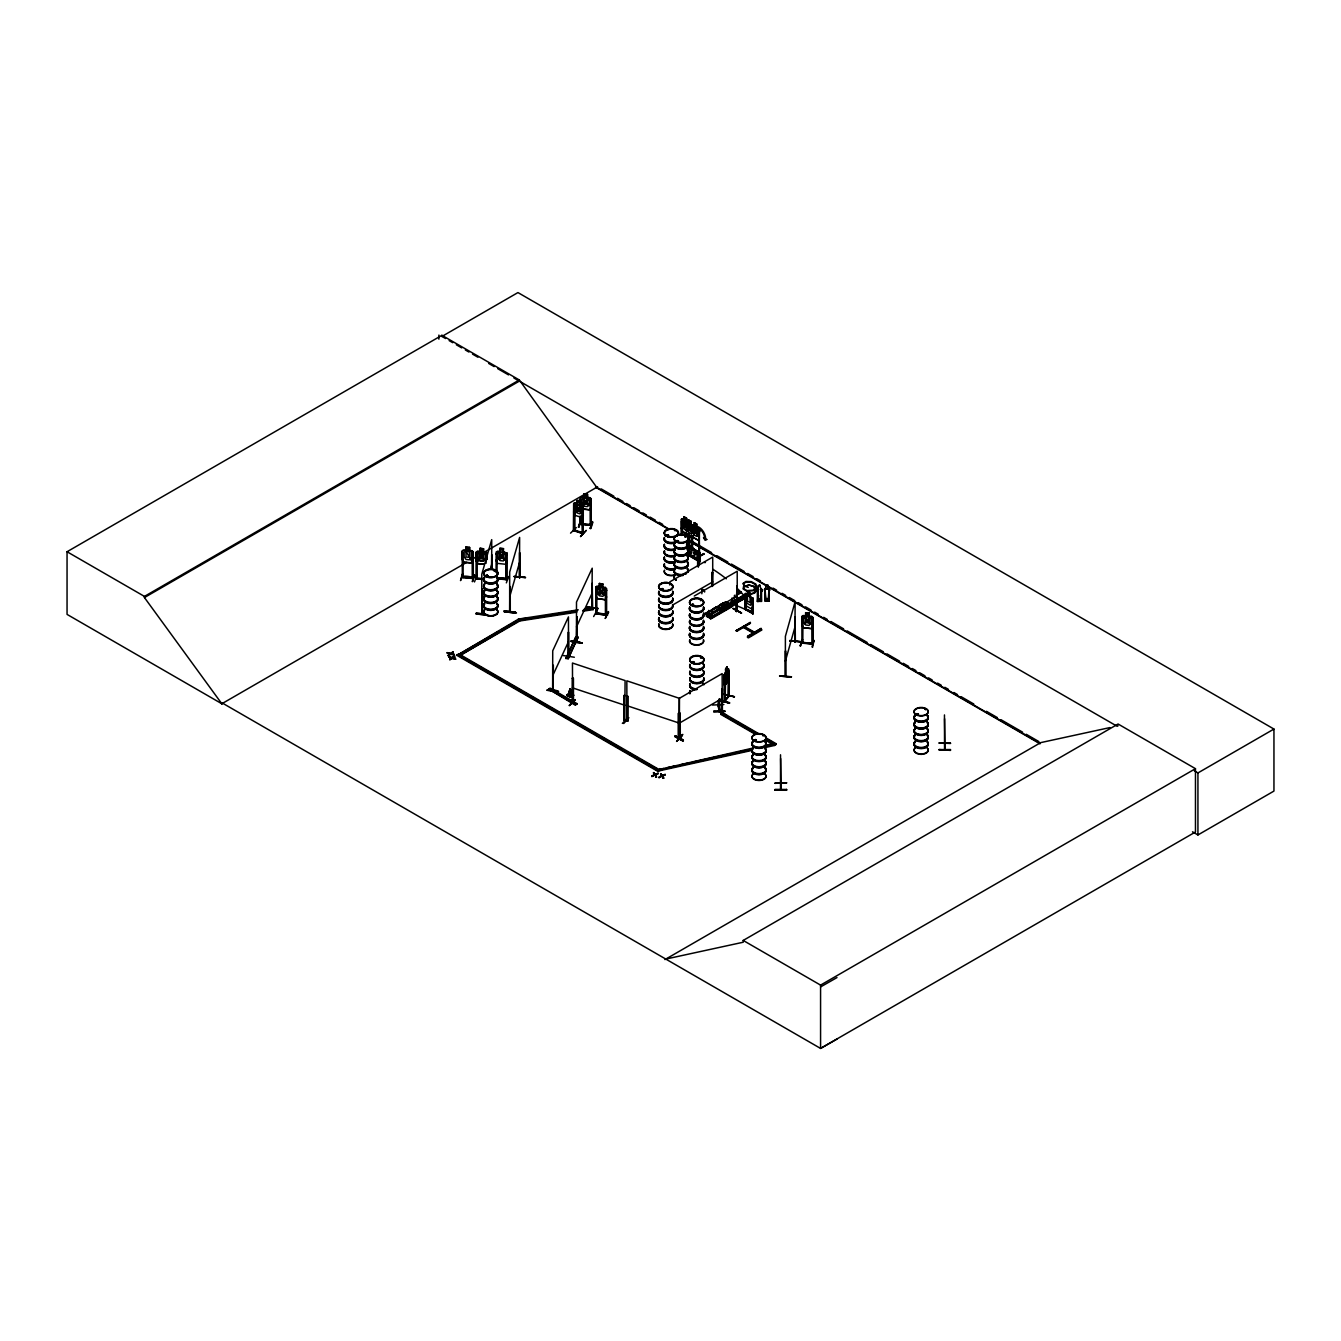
<?xml version="1.0" encoding="UTF-8"?>
<svg xmlns="http://www.w3.org/2000/svg" width="1341" height="1341" viewBox="0 0 1341 1341"><rect width="100%" height="100%" fill="white"/><g stroke="black" fill="none" stroke-linecap="round" stroke-linejoin="round"><path stroke-width="1.5" d="M570.076 692.291C569.12 682.334 575.675 700.103 568.55 695.761L570.176 689.023M572.154 703.07L573.261 703.422L573.345 678.378L572.456 678.093L572.305 703.187L573.462 703.187L573.345 678.378M625.191 719.581L623.883 720.352L624.185 695.342L625.09 695.627L624.001 695.543L624.001 720.352L624.889 720.637L624.185 719.195M626.716 720.972L626.834 695.895L627.722 696.197L627.823 721.039C624.269 720.888 629.331 719.765 626.733 719.765M678.261 737.215L679.652 737.567M679.569 738.288L678.261 738.12L679.418 738.153L678.412 738.237L678.563 713.144L679.468 713.446L678.378 713.345L678.563 737.902M678.73 737.03L679.569 737.332L678.445 737.315M785.776 676.233L785.541 650.804L785.407 675.68M795.531 641.635L795.129 640.596M482.374 612.753L482.425 613.658M519.537 577.368L519.621 537.423L509.681 572.037L509.664 611.982L510.318 610.423M519.973 576.965L520.006 577.351M583.017 533.752L573.378 530.55L573.646 503.562L574.786 502.875C579.077 506.16 574.635 496.656 580.05 501.668M573.579 529.41L574.635 530.583M583.452 533.601L573.579 530.315M711.384 616.122L711.669 610.306M711.551 616.022L711.836 610.205M733.98 603.081L734.466 595.253M718.608 705.5L718.005 700.807M719.497 709.775L718.944 710.831L718.977 709.808M719.664 711.25L719.547 698.929M779.842 676.132C815.01 678.429 756.14 673.92 791.106 677.138M487.487 615.083L476.239 614.044L476.323 613.189M515.48 612.099C480.983 608.529 538.898 614.664 504.132 611.848C524.851 612.451 515.631 614.815 504.233 610.976M759.811 585.129L760.749 588.464A2.531 2.062 0 0 1 761.269 591.616L760.749 599.695L758.218 599.595L757.682 591.616A2.531 2.062 0 0 1 758.218 588.364L758.386 585.615L760.112 585.33M768.326 599.343L768.846 591.28A2.531 2.062 0 0 0 768.326 588.029M553.146 689.911L553.364 665.371M568.4 656.822L568.869 655.9L568.316 656.855M576.881 617.212L576.412 641.886M576.697 640.495L576.647 641.367L576.781 640.411M547.212 690.297C568.718 694.94 554.168 687.749 547.212 690.313M582.011 643.244C572.758 638.819 562.516 641.87 582.028 643.144M569.355 696.147L569.891 689.224L568.198 695.191M708.299 614.698L709.205 614.379M686.525 545.15L700.103 552.66L686.81 544.999M744.289 586.218L742.964 583.469L745.914 581.458L751.262 581.608L755.888 584.089L757.045 587.66L753.96 590.66L746.82 591.096L743.199 589.017L743.752 586.268L743.551 588.917M698.359 557.605L699.264 558.644L698.527 557.638M708.232 614.245L712.859 617.044L712.54 615.251L710.328 616.525L710.328 617.815L706.925 615.854L706.925 614.564L709.138 613.29M709.272 614.094C710.177 610.44 708.97 622.677 708.014 613.776L709.557 614.48M708.752 615.1L709.707 613.558M710.11 614.262L708.199 613.658L708.199 616.374M731.717 603.316L732.504 601.69M732.488 602.092L732.27 601.07L732.672 603.718M743.517 586.553L749.284 584.961L743.719 586.57M759.207 599.595L759.475 598.555L759.693 599.645M759.174 599.544L759.207 598.941M765.828 585.514L765.795 588.112A2.531 2.062 0 0 0 765.258 591.364L765.795 599.343M767.052 599.377L766.784 598.84M766.968 599.377L767.32 598.472M766.734 599.125L766.834 598.606M698.912 552.442L699.231 553.112M698.912 560.722L700.103 560.94L686.491 553.095M686.81 545.837L700.019 553.548L699.264 552.241M700.103 561.577L699.734 560.957M718.927 700.706L729.588 703.07L719.178 699.885M718.541 705.483L718.608 704.528M719.597 710.395C714.669 694.152 722.229 715.725 719.061 709.858M570.026 689.056L568.383 694.588M743.937 627.119L743.937 626.079L743.367 627.353M754.681 632.231L754.53 633.237L743.199 626.7L754.698 632.952L753.86 633.572L754.614 632.181M568.55 695.761L569.942 689.324M487.873 576.027C485.291 577.2 486.766 574.434 486.263 576.144M488.057 575.993L485.928 575.658M494.309 571.232L495.231 570.847M666.511 535.562L668.321 535.21M668.639 535.562L668.539 535.076M660.895 589.202C663.493 587.006 662.488 591.314 661.415 588.699M674.909 530.801L675.613 530.634M663.074 589.37L662.387 588.515M676.702 541.395L678.462 540.976L676.535 541.278M676.954 541.06L677.909 541.06M670.483 584.441L670.249 584.223M685.67 536.534L685.217 536.836M685.72 536.45L684.933 536.752M692.174 604.389L691.889 605.227M693.18 605.26L693.331 604.322L692.057 604.456M700.354 600.584L700.89 599.779L700.957 600.667M694.051 662.337L693.062 661.549L692.291 662.739M692.409 661.884L693.263 662.622M694.135 662.454L692.895 661.616M700.941 657.191L701.175 658.045M701.309 657.308L700.857 657.861M720.352 609.803L720.553 608.663L722.078 608.797M720.553 609.686L722.715 609.183M739.947 598.203L740.266 599.041M741.489 598.74L740.081 598.27M755.536 739.562L754.463 740.634L756.24 740.232M756.274 740.081L756.022 739.729M763.683 735.337L762.576 735.589L763.733 735.773M916.272 714.049L918.484 714.049M916.724 713.63L918.099 714.367L916.858 714.451M916.825 713.63L918.049 713.965L916.423 713.73M918.166 714.502L918.334 713.73M925.324 709.02L925.491 709.808M781.099 789.799L780.646 758.57M944.584 742.629L944.584 744.188M795.381 642.255L795.112 616.759L794.928 642.222L795.531 640.73M785.357 676.182L785.39 636.321L795.112 601.69L794.945 642.155M800.979 641.87L789.698 640.495M789.698 641.015L801.046 641.668L789.698 640.847M749.116 585.179L754.061 586.335L755.989 588.448L756.24 590.861L754.765 592.957L750.29 594.516L746.283 593.828L750.29 594.029L754.312 592.621L755.603 590.711L753.608 586.553L749.25 585.045M463.215 552.593L462.142 552.727L463.215 552.593L463.014 577.686L463.265 576.731M462.863 574.015L460.533 580.603L462.327 574.099M462.142 577.535L473.272 578.558L473.272 551.889L471.965 550.698L463.383 549.877L462.192 550.95L462.343 577.25M463.148 576.714C487.621 580.737 461.723 573.512 462.327 577.284L473.339 578.323M472.2 553.414L473.222 553.515L472.2 553.414L472.25 578.491M487.202 553.364L485.928 552.073L477.312 551.319L476.156 552.291L479.86 551.486L479.843 548.419L483.548 548.771L479.827 548.503L483.548 548.787L483.531 551.905L487.236 553.23L487.202 559.515L487.118 553.263M477.178 553.95L476.089 554.068L477.178 553.95L477.228 578.994L477.078 577.77L476.29 578.608M476.139 560.488L476.29 552.274L479.977 551.604L479.977 548.536L483.397 548.955M474.228 574.669L472.418 581.692L474.278 574.719M477.312 563.555L484.235 564.192L477.279 563.639L476.172 560.404L477.362 563.538M474.479 581.96L476.91 575.507M476.206 578.021L477.178 577.854M482.542 578.608L477.228 578.34L482.475 578.826M485.928 552.073L483.43 551.939L483.414 548.855M486.163 554.772L487.169 554.856L486.163 554.772L486.096 563.27M481.939 588.733L481.754 614.212L481.788 574.25L491.711 539.635L491.711 568.651M491.544 569.238L491.711 554.705L491.929 569.271M482.374 613.608L482.341 588.783M487.588 614.731L476.239 614.061L485.777 614.58M509.848 586.52L509.681 611.915M519.42 577.87L519.621 552.492L519.822 578.005M510.284 611.446L510.234 586.553M514.206 576.747L525.538 577.384L514.206 576.563M732.102 602.243L732.404 601.656M785.39 661.13L795.112 626.498M473.272 560.102L471.982 563.103L463.315 562.265L462.192 559.113L462.327 550.9M465.88 547.128L465.998 550.296L464.154 551.134L464.154 556.833L465.998 559.448L469.451 559.784L471.294 557.521L471.294 551.822L469.451 550.631L469.585 547.413L465.88 547.128L465.897 550.112M469.568 550.531L469.585 547.413M471.965 550.698L473.138 552.006L473.122 578.558M476.156 552.291L476.005 578.91L482.475 579.48M481.788 599.058L484.537 589.453M490.605 568.299L491.711 564.444M509.681 596.846L519.621 562.231M674.758 736.377C682.318 737.03 689.626 745.965 674.758 736.393L682.871 740.953M683.24 740.718L675.16 735.656L683.256 740.282M572.054 695.577L570.528 689.19L572.221 694.973M724.241 701.544L724.106 674.959L725.766 672.009L725.615 668.891L725.598 684.195M497.176 553.699L496.086 553.816L497.176 553.699L496.975 578.776L507.183 579.798L507.183 553.129L497.36 551.185M496.136 560.22L497.276 563.371L505.909 564.293L507.166 561.393M503.495 548.67L499.841 548.218L499.942 551.453L498.098 552.274L498.098 557.973L499.942 560.605L503.361 560.974L505.205 558.728L505.205 553.028L503.361 551.822L503.512 548.603M484.52 577.485A7.208 4.157 0 0 0 490.756 583.721A7.208 4.157 0 0 0 496.991 577.485L497.109 577.82A7.107 4.107 0 0 1 490.756 584.056A7.107 4.107 0 0 1 484.604 577.904M497.176 578.507L507.25 579.563L506.144 578.859M497.075 577.552L506.261 578.524M506.06 554.872L507.133 554.755L506.06 554.872L506.144 579.765L506.127 554.638M497.142 577.87L507.149 578.591M506.345 582.866L508.826 576.446M580.016 505.741L576.982 504.736L576.982 510.418L580.016 511.441L580.217 499.221M581.156 499.556L580.15 499.455M580.217 505.875L581.156 506.328L579.094 509.027L581.206 513.368L578.407 509.463C577.2 513.871 573.294 510.938 577.753 508.591L575.675 504.518L578.457 508.122L580.217 505.792L580.217 497.612L581.391 496.639L580.318 497.729M583.888 496.908L582.162 497.913L582.162 503.613L583.989 506.244L587.425 506.613L589.269 504.367L589.269 498.668L587.425 497.461L587.425 494.393L583.989 494.041M580.05 524.281L591.247 525.437L591.247 498.751L587.576 497.293M581.072 520.375L578.96 527.231M580.485 520.777L578.424 527.298L580.469 520.828M580.05 523.376L581.206 523.208M581.357 523.51L591.247 524.532M591.096 498.852L589.956 497.545M591.13 500.612L590.107 500.511L590.224 525.354M591.23 507.032L589.956 509.932L583.05 509.194M589.99 524.649L591.314 524.297L591.163 525.471M590.141 525.337L591.297 524.264M590.241 528.555L592.336 521.565L590.325 528.086M590.861 528.572L592.906 522.102M801.918 618L802.924 618.1L802.806 643.16M805.555 612.686L809.26 613.005L809.243 616.122L810.953 617.43L810.953 623.129L809.109 625.375L805.69 625.007L803.846 622.375L803.846 616.676L805.69 615.854L805.706 612.736L805.555 615.737L801.884 616.441L801.935 643.11L812.814 644.183M801.884 624.621L803.024 627.789L811.674 628.627L812.914 625.794M800.644 645.993L802.169 639.607M802.186 639.556L800.108 646.077L802.689 639.573M801.75 642.138C804.952 642.272 800.577 641.283 802.052 642.741M811.64 616.307L812.914 617.598L809.143 616.156L809.26 613.005L805.69 612.803M812.814 619.374L811.808 619.274L811.908 644.133M812.814 643.278L802.974 642.507L812.931 643.294M812.009 646.865L814.021 640.344L812.562 647.368M732.974 601.874L731.951 601.841L734.952 603.685L734.952 602.612L733.276 603.349L733.695 604.908M698.946 560.504L699.264 561.225M685.15 524.163L687.229 522.537M693.75 535.227L692.844 537.858L686.642 534.271L685.922 522.537L686.793 522.051M582.346 517.71L583.352 515.011L582.346 517.71L574.686 515.229L573.579 511.826M725.716 671.958L725.095 701.259L724.241 700.639M759.207 598.824L759.392 599.712M767.119 598.807L767.136 599.209M501.484 555.157L498.617 552.224L500.914 555.945C496.204 559.147 500.109 561.443 501.702 556.699L504.87 560.002L502.439 556.129L504.769 552.878L501.752 555.258M591.13 506.932L589.872 509.815L582.262 508.658L582.614 533.249M595.806 595.203L596.879 598.472L605.361 599.779L606.635 596.879M812.814 625.694L811.573 628.594L803.125 627.622L802.035 624.554L802.035 616.424L803.125 615.519L811.573 616.474M736.125 630.639L750.357 622.291L750.373 623.314L736.947 631.242L736.058 630.723L750.155 623.045M736.829 630.236L736.947 631.242M749.485 622.794L750.373 623.314M568.165 657.442L568.45 631.997L568.634 657.425M576.462 642.037L576.496 602.075L592.219 568.182L591.934 608.713L592.219 583.268L592.638 608.16M563.304 655.548L574.35 657.241M598.103 608.479L587.073 606.819M553.246 690.699L553.112 665.941M591.968 608.646L592.487 607.758M698.544 566.824L698.376 557.873L697.471 558.392L698.041 557.035L698.929 557.554L698.041 557.035M552.727 675.613L568.45 641.736M576.496 626.884L592.219 592.99M596.829 588.783L595.739 588.85L596.829 588.783L596.846 613.843L595.84 612.803M566.07 657.962L575.892 636.774L578.038 637.109L568.198 659.068L566.07 657.962L568.198 658.297L578.038 637.109M566.07 658.733L575.892 636.774M599.377 586.553L599.41 583.419L599.494 586.671L597.684 587.408L597.684 593.108L599.494 595.823L602.863 596.343L604.674 594.18L604.674 588.481L602.863 587.19L603.014 583.989L599.377 583.503L602.863 584.14M596.879 598.472L605.361 599.779M605.327 587.475L596.946 586.101L595.773 587.073L595.823 613.742L595.924 587.073M605.512 590.375L606.618 590.308L605.512 590.375L605.596 615.268L605.612 590.141M593.644 616.558L597.063 610.222M595.84 613.709C630.656 617.916 574.199 610.004 606.735 614.228M596.846 613.843L596.577 612.954M608.227 611.597L605.361 618.369M605.21 618.419L608.713 612.083M729.521 703.103L719.128 700.404M699.549 556.398L699.298 555.459M699.834 556.247L694.202 553.028M725.095 700.354L724.19 700.622M745.294 601.338L744.925 609.233L746.032 608.496L745.831 609.719L745.294 593.577L745.026 609.35L752.988 613.843L752.904 598.287L752.184 597.868L752.435 613.155M752.184 612.569C758.453 614.111 734.197 603.651 752.385 612.519M570.545 533.148L576.328 527.566M569.355 705.718L574.987 700.002M623.733 723.52L628.895 717.737M736.125 610.524L737.299 610.155L736.477 610.691M736.611 611.513L736.93 586.134L736.41 611.58L736.93 610.054M722.447 713.697L722.162 688.704L721.357 713.982L722.514 713.714L721.709 714.15L722.246 712.557L760.079 734.449M477.044 562.969L484.084 551.972M685.419 525.722C684.363 529.896 681.228 526.56 684.849 524.733L683.189 520.291L685.285 524.113M592.169 607.188L592.169 608.093M576.982 641.132L576.747 616.575M487.94 576.144L486.984 575.071M666.511 535.227L667.03 534.774M666.829 535.176L668.069 535.126M669.645 584.927L670.198 584.408M692.325 662.102L694.018 661.968M755.503 739.511L754.296 740.5M755.905 739.981L754.899 739.863M924.888 709.205L925.759 709.205L924.921 709.121M481.788 555.459L484.805 553.012L482.458 556.314L484.721 560.186L481.721 556.901L478.519 559.566L480.933 556.146L478.62 552.458L481.687 555.358M724.676 676.266L724.626 701.779L724.727 700.119M724.039 683.323L724.006 674.992L728.331 668.656L728.347 696.348L728.817 670.936L729.236 695.929L724.609 701.712M734.315 696.918L724.09 694.018M724.257 701.628L728.867 695.677M727.157 666.913L725.615 668.891L727.157 666.913L727.224 670.165L728.331 668.656M725.917 669.109L726.856 667.919M725.917 670.114L726.856 668.941M727.107 671.154L725.632 673.148M725.665 678.68L727.107 676.853M728.197 680.876L724.542 685.553L728.314 680.893L728.817 677.306M485.241 553.196L483.397 552.006L485.241 553.163L485.241 558.895L483.397 561.141L479.961 560.823L478.117 558.208L478.117 552.509L479.961 551.654L478.117 552.509M485.241 558.895L483.397 561.158L479.961 560.823L478.117 558.208M758.386 585.715L759.475 585.196M569.372 705.332L575.071 699.6L569.439 705.316M573.261 702.516L572.506 701.98M573.261 702.785L572.456 702.852M627.571 720.352L627.487 721.24L627.722 696.197M623.883 719.664L624.99 719.765M623.883 720.318L625.074 720.419M627.99 717.67L622.358 723.386M682.284 735.002C664.784 754.748 694.822 720.737 676.786 741.221M676.652 741.238L682.368 735.471M573.646 503.562L574.836 502.992M574.719 502.942L582.279 505.473L583.285 506.881L583.201 533.819L583.184 506.881M573.68 505.54L574.585 505.825L574.686 530.667M574.585 505.825L574.484 530.868M582.262 505.456L580.05 504.719L581.625 506.278L581.625 511.977L580.016 513.871L576.982 512.865L575.373 509.882L575.373 504.182L576.982 503.713M582.262 508.658L582.363 533.232M574.686 530.03L583.251 532.897M582.162 532.779L582.983 532.88M580.502 536.551L586.252 530.365L580.586 536.501M708.819 615.083L709.087 614.195M725.079 700.471L728.917 695.443M679.2 737.315L680.289 737.097L679.451 737.315M721.357 713.982L722.246 713.462L722.162 673.618L679.2 698.426L679.099 738.472L679.937 736.93M760.347 589.487L761.168 589.504M765.694 601.053L764.856 589.152L769.248 589.135L769.198 601.053L768.946 590.694M765.895 588.9L766.147 589.168M768.711 589.168L769.231 589.152M758.62 601.371L757.313 601.405L761.671 601.371L761.37 589.235L761.168 601.388M761.386 589.034L761.085 601.371L760.347 595.438M764.856 601.036L769.248 601.019M767.907 601.019L768.946 600.785M728.85 696.331L728.817 669.125M486.599 575.909L487.47 575.239M495.382 571.484L494.393 571.216M668.472 535.595L666.594 535.445M676.954 540.507L677.255 541.479M700.471 657.526L701.46 657.442M472.082 577.3L472.166 578.474L472.166 577.569M704.176 562.466L705.416 562.566M688.553 523.174C687.715 515.011 690.246 525.99 686.76 521.934L685.922 522.537M686.525 518.28L686.525 521.331L688.335 522.252L682.15 518.732L681.379 519.42L682.234 518.682L683.96 519.755M580.1 524.029L591.197 525.203M811.758 643.848L811.758 642.942M570.394 696.247L570.512 689.291M744.523 586.185L743.501 583.754L746.199 581.96M595.722 612.519L596.862 612.636M738.271 590.761L741.389 592.554L736.477 595.32M738.338 590.811L740.802 592.219M741.355 592.554L740.483 592.052M703.79 612.753L703.522 614.631L708.601 611.731M706.372 616.273L709.439 614.362M728.197 603.685C720.687 603.634 737.684 610.557 726.202 604.372M728.632 603.919L706.808 616.525M732.27 601.07L730.577 603.132L745.328 594.381L743.853 595.454M733.158 604.607C725.732 602.83 739.88 600.734 744.456 596.192M731.365 605.462L732.504 605.931L710.428 618.587L709.557 618.1L732.454 605.73L728.414 603.098M710.378 618.587L710.646 616.709L712.859 615.435M708.819 613.105L706.606 614.379L706.606 616.005L710.948 618.871L732.773 606.266L731.968 605.83M761.001 628.443L761.872 629.952L748.446 637.88L747.54 637.377L747.54 636.338L761.001 628.443L761.202 629.449L747.691 637.293M761.068 628.56L747.624 636.422M747.54 637.377L761.085 629.247M681.295 519.336L681.345 533.517M682.066 533.936L682.351 521.364M686.626 521.28L686.709 518.179L684.044 516.654L682.72 525.873L684.044 529.075L686.525 530.483M691.587 525.203L694.336 525.773M682.2 530.969C680.172 522.118 681.815 535.512 686.86 533.517M699.566 529.729L698.644 540.44L692.308 536.936L698.644 540.44M699.181 555.777L699.013 530.969L699.734 561.896L686.525 554.269M699.751 531.388L698.745 531.137M698.929 555.073L693.917 552.542M696.13 558.862L703.807 553.984M711.702 586.352L712.423 571.987L711.987 586.52M736.125 611.429L736.93 586.134M689.961 633.572L689.525 633.84A7.208 4.157 0 0 0 696.616 639.154A7.208 4.157 0 0 0 703.572 633.924M733.108 608.68L741.657 613.038L733.544 608.412M679.921 713.077L680.205 738.053M721.642 714.133L722.447 688.855M718.34 711.233L726.889 715.591L718.776 710.965M680.205 713.244L680.306 738.036L679.317 738.505L679.468 698.359L626.834 680.826L626.968 720.704L627.823 720.989L627.001 720.687M721.844 713.161L720.922 714.435L754.933 734.063M222.807 703.304L221.936 703.824L67.05 614.396L67.05 551.738L441.927 335.3L519.319 379.972L596.711 487.319L669.042 529.092M441.927 335.3L441.927 336.457L517.944 292.573L1273.95 729.051L1273.95 791.073L1197.932 834.957L1192.501 831.806M67.05 551.738L144.442 596.41L519.319 379.972M836.985 1039.074L820.575 1048.427L222.707 703.254L221.818 703.757L144.442 597.566L519.319 381.129M221.818 703.757L466.618 562.432M472.032 559.298L477.463 556.163M482.877 553.028L597.583 486.817M456.996 655.414L458.555 653.737L659.822 769.935L658.263 771.611L456.996 655.414L518.179 619.307L519.738 620.212L576.814 611.379M686.76 521.934L693.85 527.097L693.85 535.294M460.365 653.469L498.299 631.561M501.92 629.465L516.369 621.118M578.273 609.837L519.168 618.972L519.738 620.212L460.131 655.414L519.738 620.984L576.814 612.167M691.202 521.448L688.469 519.973L691.202 521.448L691.118 524.549L692.442 526.326L692.442 532.025L691.118 533.701L688.654 532.276L687.33 529.075L687.33 523.376L688.654 523.124M691.118 524.549L692.911 525.488M693.75 527.147L692.794 525.605M686.508 544.06L691.889 546.96M694.437 549.475L686.491 543.943M686.508 553.012L694.437 556.465L694.353 549.508L691.788 547.111M695.845 557.638C695.409 561.326 695.459 554.738 698.376 559.163L699.264 558.644M697.605 560.337L697.84 558.778L695.627 557.755M698.711 557.672L698.711 558.711L697.471 558.392M699.181 560.639L699.466 529.729L696.717 527.231L696.901 524.08L694.152 522.621L692.911 531.774L694.236 534.975L696.717 536.4L698.058 534.707L698.058 529.008L696.717 527.231M700.052 560.789L686.525 553.431M669.746 581.893L712.708 557.085L712.708 586.101M673.316 604.623L712.708 581.893M701.846 593.778L702.014 590.342M694.252 596.041L737.215 571.232L737.215 611.211M704.712 591.884L704.545 591.984A1.894 1.09 60 0 0 703.187 589.654A1.894 1.09 60 0 0 701.846 590.426M548.553 689.006L550.112 688.101L576.965 703.606L575.406 705.282L548.553 689.006L575.406 704.511L576.965 703.606M548.553 689.777L550.112 688.872L576.965 704.377M736.997 591.498L738.472 590.426M737.215 593.879L740.685 592.018M737.232 594.247L741.171 591.984M736.108 595.102L741.171 592.186M713.362 608.663L716.748 606.702M720 604.741L723.453 602.83M711.954 609.786L717.217 606.618M720.251 604.858L723.922 602.729M703.204 615.67L737.215 596.041M570.076 693.012C558.879 697.672 581.508 697.454 570.344 693.012M708.685 610.39L708.333 614.815L709.875 614.329M718.323 608.915C730.225 614.279 712.507 609.501 720.536 607.641L724.559 610.289L720.536 607.641M722.514 606.501C734.399 611.865 716.681 607.087 724.727 605.227L728.75 607.875L724.727 605.227M711.317 613.29L728.414 603.416L732.437 605.746M732.471 601.187L730.795 601.925M711.669 613.306L728.414 603.584M711.853 613.625L727.057 604.925M738.606 598.27C745.797 601.489 735.471 598.79 740.081 597.415L742.763 599.176L740.081 597.415M741.389 596.661C748.58 599.88 738.271 597.181 742.864 595.806L745.562 597.348L732.974 604.372M730.929 603.349L745.546 594.968M729.521 604.405L707.411 616.676M730.778 602.997L745.713 595.086M573.78 695.241L570.344 697.152M734.952 602.612L733.276 603.349M731.666 605.277L709.54 618.067L730.04 606.45M732.739 604.372L745.697 596.913M710.076 618.385L732.437 605.411M733.326 604.724L744.825 598.153M745.009 598.371L733.477 604.657M752.184 597.868L753.189 598.136L752.888 613.86M746.032 608.596L744.925 608.328M679.2 723.235L722.162 698.426M720.922 714.435L722.481 713.529L727.861 716.63M456.996 654.626L658.263 770.84L659.822 769.935M764.437 746.903L776.204 743.769L774.629 745.445L764.437 747.691M664.935 959.586L1040.7 742.629L1109.929 727.576M665.807 959.066L743.199 942.237L743.199 940.443L1118.076 724.006L1195.468 768.678L1195.468 831.99L820.575 1048.427L820.575 985.115L1195.468 768.678M1118.076 725.799L1117.204 726.319L513.921 378.011M1194.345 770.857L1197.932 772.936L1273.95 729.051M820.575 986.926L836.985 977.572M447.173 652.564C454.834 655.866 441.608 651.525 450.526 653.268L453.057 651.843L451.263 653.972L453.258 652.363M451.263 653.469L454.079 654.995L450.76 654.307L448.196 655.749L450.76 653.788L454.079 654.475M447.173 653.084L450.526 653.788L453.057 652.363M448.766 656.738C456.443 660.04 443.217 655.699 452.135 657.425L454.666 656L452.856 658.146L454.85 657.04M449.805 659.923C456.728 655.514 445.648 662.186 451.632 657.76M448.196 655.749L450.04 653.587M447.995 655.229L450.04 654.106M449.604 659.403L451.632 658.28M658.045 773.824L655.196 774.293L658.045 773.321L655.464 775.199L656.487 777.193L654.81 774.981L651.91 776.473L654.81 774.981M665.186 774.93L662.337 775.383L665.186 774.428L662.605 776.305L663.644 778.3L661.951 776.07L659.051 777.579L661.951 776.07M651.91 775.97L654.542 774.578L653.52 772.617L655.196 774.293M651.91 776.473L654.542 774.578M655.464 775.199L658.045 773.321M659.051 777.076L661.683 775.668L660.66 773.723L662.337 775.383M659.051 777.579L661.683 775.668M662.605 776.305L665.186 774.428M462.192 576.395L463.114 576.446M581.156 516.101L581.122 524.096M507.032 579.798L506.948 578.893M801.918 642.808L812.981 643.931M685.469 536.584L685.469 536.199M740.266 598.019L740.081 598.958M755.788 740.198L754.698 740.198M606.383 614.446L606.618 615.351L606.635 588.665L605.361 587.392M748.328 587.375L744.037 586.067M757.581 601.137L758.319 589.252L758.051 601.405M766.415 584.978L767.689 584.978M698.141 557.739L698.208 566.824M486.817 575.138L487.47 575.557M693.029 604.992L692.325 605.327M693.398 605.462L691.855 604.959M693.615 662.84L692.342 662.605M755.754 740.601L754.514 740.5M752.184 750.373L660.342 770.589L659.554 769.399L753.441 747.96M765.677 745.261L773.841 743.467L774.629 745.445M659.554 769.399L663.644 768.494M667.717 767.605L675.881 765.812M679.971 764.906L688.134 763.113M692.207 762.208L718.742 756.374M722.833 755.469L730.996 753.676M735.069 752.787L749.351 749.636M765.677 746.049L773.841 743.467M659.554 768.628L660.342 769.818L752.184 749.602M573.11 702.5L572.305 702.282M574.334 529.946L573.562 530.6M573.68 530.349L574.635 529.678M752.519 612.317L752.737 613.792M584.391 608.881L592.538 607.624L593.124 609.635L582.933 611.211M519.168 618.972L529.36 618.167M533.433 617.547L537.523 616.91M541.596 616.29L545.67 615.653M549.743 615.016L564.008 612.82M568.081 612.183L572.171 611.546M584.391 609.669L588.464 609.032M582.933 610.44L593.124 608.864M689.676 553.313L691.788 553.012L691.788 550.162L689.676 547.413M733.175 608.546L741.288 613.172M718.407 711.099L726.436 715.34M687.883 548.553C691.302 546.323 692.61 550.849 688.453 549.542L691.034 553.649L687.899 549.827M662.286 589.822L661.515 589.504M692.643 604.171L693.632 604.456M743.618 588.682L746.987 590.61L753.441 590.174L756.123 587.526L755.1 584.358L750.977 582.128L746.166 582.011M712.507 705.048L723.855 704.528M713.697 711.233L725.095 711.434L713.714 711.317M713.764 712.088L725.045 711.048M699.549 555.492L694.202 552.391M745.294 609.082L753.139 613.558M581.022 524.415L581.357 523.241M802.89 643.194L802.89 641.97M765.158 598.488L765.443 600.567L768.661 600.567L768.946 598.488M767.639 598.756L766.465 598.656L766.465 600.567L767.639 600.466L767.639 598.656M758.905 600.919L758.905 598.991L760.062 598.991L760.062 600.919M758.905 599.109L760.062 599.109M765.443 599.36L768.661 599.36M765.158 599.578L768.946 599.578M757.883 599.712L761.085 599.712M757.581 600.047L761.386 600.047M757.883 600.919L761.085 600.919M944.466 714.921L944.55 749.954M944.584 718.726L944.986 750.038L945.019 748.496M950.484 743.3L939.086 742.948L950.484 743.467M939.086 743.082L950.484 743.065M939.086 749.619L950.484 749.535L950.484 750.407L939.086 749.518M939.086 750.038L950.484 749.954M780.529 754.782L780.529 789.765M775.148 782.926L786.547 782.943M786.547 789.463L775.148 789.38L775.148 790.268M786.547 789.815L775.148 789.899L786.547 790.167M775.148 790.235L786.547 790.268L786.547 789.38M606.367 615.385L595.756 613.692M727.107 670.131L727.107 679.3L725.665 681.127L724.878 679.669M721.776 608.73L720.553 609.954M480.564 549.173L482.777 549.374L482.794 550.413L480.581 550.212L480.564 549.173L482.794 549.408M480.564 550.196L482.777 550.397M479.961 552.676L483.397 552.995L483.397 558.711L479.961 558.392L479.961 552.676L483.397 553.012M479.961 558.376L483.397 558.694M514.206 576.228L525.454 577.77M474.764 575.172L472.485 581.223M476.156 578.658L482.542 579.245M465.998 547.245L469.451 547.581M477.379 551.419L485.861 552.241M471.915 562.902L463.433 562.08L462.209 559.029M589.872 497.712L581.424 496.824L584.022 497.025L583.888 493.857L587.576 494.242L587.442 497.377M499.942 548.402L503.395 548.687M499.958 551.386L496.136 552.039L496.086 572.423M503.395 551.738L507.166 553.196M598.12 608.512L586.922 607.205M586.956 607.037L598.002 608.713M575.892 637.562L578.038 637.88M653.52 772.617L655.196 774.796M660.66 773.723L662.337 775.903M656.487 777.193L655.615 777.059M663.644 778.3L662.756 778.149M691.805 556.18L694.521 556.599L694.521 549.424M624.755 720.637L625.09 680.558L572.456 663.024L572.59 702.902M582.463 532.31L583.335 532.628M451.263 653.972L453.878 654.509M452.856 657.626L455.672 659.169L452.37 658.481M452.856 658.146L455.487 658.163M448.766 657.241L455.672 659.169M677.624 540.557L678.529 541.077M720.804 609.803L722.33 608.663M693.431 604.724L692.677 604.992M723.889 694.252L734.499 696.733L723.838 694.387M719.145 699.952L729.554 702.65M724.71 685.569L724.174 683.206M572.255 678.295L573.16 678.58M626.633 696.096L627.538 696.381M576.932 500.713L579.949 501.735M626.834 705.634L679.468 723.168M572.456 687.832L625.09 705.366M666.795 555.358L667.03 555.459A7.091 4.09 0 0 0 674.892 555.66M592.454 522.035L590.342 528.488M571.869 694.42L570.344 689.039M694.236 522.772L696.717 524.18M686.525 522.353L684.044 520.928L684.044 526.627L686.525 528.036M682.066 521.532L681.345 521.113L681.614 535.411M682.116 531.019L686.894 533.651M704.142 554.219C697.706 555.107 686.609 564.041 703.757 553.548M693.917 553.196L699.466 556.347M441.927 336.457L445.53 338.535M449.134 340.614L452.738 342.693M456.326 344.771L461.723 347.889M465.327 349.967L468.931 352.046M472.535 354.125L477.932 357.242M488.727 363.478L494.125 366.596M497.729 368.674L508.524 374.893M686.793 534.154L692.878 537.674M601.204 488.895L613.86 496.204M617.48 498.299L622.911 501.433M626.515 503.512L630.136 505.607M633.757 507.686L639.188 510.82M642.808 512.916L646.412 515.011M650.033 517.09L655.464 520.224M659.085 522.32L662.689 524.398M691.638 541.11L711.535 552.593M716.949 555.727L727.811 561.996M731.415 564.075L744.087 571.383M747.691 573.479L753.122 576.613M756.743 578.692L760.364 580.787M773.019 588.096L776.64 590.191M782.054 593.309L785.675 595.404M789.296 597.499L794.727 600.634M798.348 602.712L801.952 604.808M805.572 606.886L811.003 610.021M814.624 612.116L818.228 614.195M823.659 617.329L827.28 619.425M830.9 621.503L843.556 628.812M847.177 630.907L867.074 642.389M870.678 644.485L883.35 651.793M886.954 653.872L899.627 661.197M903.231 663.275L908.662 666.41M912.282 668.505L915.903 670.584M919.524 672.679L924.938 675.814M928.559 677.892L932.179 679.988M937.594 683.122L941.214 685.201M944.835 687.296L948.456 689.375M953.887 692.509L957.491 694.604M961.111 696.683L973.767 704.008M986.44 711.317L997.285 717.569M1000.906 719.664L1022.613 732.186M1026.217 734.281L1038.889 741.59M688.939 540.574L1039.811 743.149M595.521 487.152L668.103 529.058M688.067 540.591L1040.08 743.819M686.525 545.988L699.734 553.716M697.806 558.191L698.711 558.711M686.81 554.101L700.019 561.829L700.019 552.626M736.997 591.28L739.696 592.823M745.562 597.566L742.864 595.806M731.717 601.506L734.751 603.349L734.751 602.495M730.996 602.897L733.276 604.204M754.698 632.315L744.02 626.23M743.199 627.353L753.977 633.572M765.46 737.55L776.204 743.769M731.432 718.692L758.302 734.197M767.253 739.36L776.204 744.54M720.922 713.647L756.726 734.332M765.677 739.494L774.629 744.657M765.677 740.266L772.852 744.406M519.738 620.212L518.179 619.307M566.64 695.158L570.076 697.236M460.365 655.548L570.981 719.413M574.602 721.508L596.359 734.063M599.997 736.159L621.755 748.731M625.375 750.826L638.065 758.151M641.702 760.246L659.822 770.706M743.199 940.443L820.575 985.115M685.637 536.4L684.832 536.668M552.626 690.716L552.727 650.804L568.45 616.927L568.55 657.509M697.638 558.744L697.638 566.489M739.008 591.046L738.288 590.794M712.54 615.251L712.54 616.542L709.205 614.496M663.074 589.034L661.348 589.319M725.598 601.774L703.774 614.362M707.696 617.011L706.59 616.005M465.327 550.128L472.3 562.365M497.276 577.569L497.226 578.742M662.605 775.785L663.644 777.78M655.464 774.696L656.487 776.674M660.66 774.243L661.683 776.188M653.52 773.137L654.542 775.081M768.158 585.263L768.326 588.112A2.531 2.062 0 0 1 768.846 591.364M732.32 602.243L732.119 597.885M592.538 608.395L593.124 609.635M519.168 619.743L519.738 620.984M496.287 560.152L497.36 563.287M574.836 515.095L573.747 503.646M724.224 683.122L724.743 685.419M718.005 704.947L719.178 711.417L719.162 698.946M570.394 689.358L571.367 696.046M1197.932 772.936L1197.932 834.957M812.931 617.53L812.763 644.216L812.814 617.564M768.946 589.889L768.946 588.682L765.158 588.682L765.158 589.889M765.158 590.694L765.124 600.919M757.581 589.034L757.782 601.388M757.548 589.37L757.313 601.405M752.469 607.406L752.469 613.223M746.032 601.757L745.831 609.719A104.464 26.267 40.6 0 0 726.436 602.461M727.107 667.08L727.107 682.351M712.423 571.987L712.423 585.933M699.013 539.233L699.097 564.561M692.543 535.545L692.543 547.949M692.258 535.713L692.258 548.117M691.805 535.126L691.805 547.53M691.537 535.294L691.537 547.698M691.034 521.548L691.034 524.599M689.676 548.938L689.676 551.788M689.559 533.735L689.559 546.139M689.274 533.902L689.274 546.307M688.821 535.394L688.821 545.737M688.553 533.483L688.553 545.888M684.128 516.805L684.128 519.855M682.351 529.628L682.351 533.768M624.353 719.229L624.319 720.151M591.884 607.657L591.884 608.563M581.24 499.338L581.156 505.758M580.217 517.827L580.251 524.331L580.15 515.983M577.133 616.642L577.217 641.534M552.978 665.304L552.894 690.179M454.666 656L452.135 657.425M453.878 653.989L454.079 654.995M453.057 651.843L453.258 652.866M438.893 335.066L438.893 339.172M144.442 596.41L144.442 597.566M712.976 569.338A90.87 51.025 29.9 0 1 726.286 578.809M737.097 588.297A90.87 51.025 29.9 0 1 745.562 597.348M765.258 748.68A7.208 4.157 0 0 1 759.006 754.916A7.208 4.157 0 0 1 752.77 748.68M765.158 749.116A7.091 4.09 0 0 1 759.006 755.251A7.091 4.09 0 0 1 752.871 749.116M765.124 754.463A7.057 4.073 0 0 1 759.006 760.582A7.057 4.073 0 0 1 752.888 754.463M765.258 741.841A7.208 4.157 0 0 1 759.006 748.077A7.208 4.157 0 0 1 752.77 741.841M765.158 747.96A7.091 4.09 0 0 1 759.006 754.111A7.091 4.09 0 0 1 752.871 747.96M765.158 742.26A7.091 4.09 0 0 1 759.006 748.412A7.091 4.09 0 0 1 752.871 742.26M765.258 748.328A7.208 4.157 0 0 1 759.006 754.564A7.208 4.157 0 0 1 752.77 748.328M765.258 741.489A7.208 4.157 0 0 1 759.006 747.725A7.208 4.157 0 0 1 752.77 741.489M765.158 741.12A7.091 4.09 0 0 1 759.006 747.255A7.091 4.09 0 0 1 752.871 741.12M765.258 768.192A7.208 4.157 0 0 1 759.006 774.428A7.208 4.157 0 0 1 752.77 768.192M765.158 768.628A7.091 4.09 0 0 1 759.006 774.763A7.091 4.09 0 0 1 752.871 768.628M765.124 773.975A7.057 4.073 0 0 1 759.006 780.093A7.057 4.073 0 0 1 752.888 773.975M765.158 755.469A7.091 4.09 0 0 1 759.006 761.621A7.091 4.09 0 0 1 752.871 755.469M765.158 774.377A7.091 4.09 0 0 1 759.006 780.512A7.091 4.09 0 0 1 752.871 774.377M765.258 761.353A7.208 4.157 0 0 1 759.006 767.588A7.208 4.157 0 0 1 752.77 761.353M765.158 767.471A7.091 4.09 0 0 1 759.006 773.623A7.091 4.09 0 0 1 752.871 767.471M765.158 761.772A7.091 4.09 0 0 1 759.006 767.924A7.091 4.09 0 0 1 752.871 761.772M765.258 767.84A7.208 4.157 0 0 1 759.006 774.075A7.208 4.157 0 0 1 752.77 767.84M765.258 761.001A7.208 4.157 0 0 1 759.006 767.236A7.208 4.157 0 0 1 752.77 761.001M765.158 760.632A7.091 4.09 0 0 1 759.006 766.767A7.091 4.09 0 0 1 752.871 760.632M927.385 722.548A7.208 4.157 0 0 1 921.15 728.783A7.208 4.157 0 0 1 914.897 722.548M927.285 722.967A7.091 4.09 0 0 1 921.15 729.118A7.091 4.09 0 0 1 914.998 722.967M927.268 728.331A7.057 4.073 0 0 1 921.15 734.449A7.057 4.073 0 0 1 915.031 728.331M927.285 728.699A7.091 4.09 0 0 1 921.15 734.834A7.091 4.09 0 0 1 914.998 728.699M927.385 715.692A7.208 4.157 0 0 1 921.15 721.944A7.208 4.157 0 0 1 914.897 715.692M927.302 721.827A7.107 4.107 0 0 1 921.15 727.979A7.107 4.107 0 0 1 914.981 721.827M927.285 716.128A7.091 4.09 0 0 1 921.15 722.263A7.091 4.09 0 0 1 914.998 716.128M927.385 722.196A7.208 4.157 0 0 1 921.15 728.431A7.208 4.157 0 0 1 914.897 722.196M927.385 715.34A7.208 4.157 0 0 1 921.15 721.592A7.208 4.157 0 0 1 914.897 715.34M927.285 714.988A7.091 4.09 0 0 1 921.15 721.123A7.091 4.09 0 0 1 914.998 714.988M927.385 742.059A7.208 4.157 0 0 1 921.15 748.295A7.208 4.157 0 0 1 914.897 742.059M927.285 742.478A7.091 4.09 0 0 1 921.15 748.63A7.091 4.09 0 0 1 914.998 742.478M927.268 747.842A7.057 4.073 0 0 1 921.15 753.96A7.057 4.073 0 0 1 915.031 747.842M927.285 729.336A7.091 4.09 0 0 1 921.15 735.471A7.091 4.09 0 0 1 914.998 729.336M927.318 748.211A7.124 4.107 0 0 1 921.15 754.38A7.124 4.107 0 0 1 914.981 748.211M927.318 728.968A7.124 4.107 0 0 1 921.15 735.136A7.124 4.107 0 0 1 914.981 728.968M927.385 735.203A7.208 4.157 0 0 1 921.15 741.456A7.208 4.157 0 0 1 914.897 735.203M927.285 741.338A7.091 4.09 0 0 1 921.15 747.473A7.091 4.09 0 0 1 914.998 741.338M927.285 735.639A7.091 4.09 0 0 1 921.15 741.774A7.091 4.09 0 0 1 914.998 735.639M927.385 741.707A7.208 4.157 0 0 1 921.15 747.943A7.208 4.157 0 0 1 914.897 741.707M927.385 734.851A7.208 4.157 0 0 1 921.15 741.104A7.208 4.157 0 0 1 914.897 734.851M927.285 734.499A7.091 4.09 0 0 1 921.15 740.634A7.091 4.09 0 0 1 914.998 734.499M496.991 584.324A7.208 4.157 0 0 1 490.756 590.56A7.208 4.157 0 0 1 484.52 584.324M496.908 584.743A7.107 4.107 0 0 1 490.756 590.912A7.107 4.107 0 0 1 484.604 584.743M496.891 590.09A7.074 4.09 0 0 1 490.756 596.225A7.074 4.09 0 0 1 484.621 590.09M496.924 590.476A7.124 4.107 0 0 1 490.756 596.644A7.124 4.107 0 0 1 484.587 590.476M496.908 583.603A7.107 4.107 0 0 1 490.756 589.755A7.107 4.107 0 0 1 484.604 583.603M496.991 583.972A7.208 4.157 0 0 1 490.756 590.208A7.208 4.157 0 0 1 484.52 583.972M496.991 577.133A7.208 4.157 0 0 1 490.756 583.369A7.208 4.157 0 0 1 484.52 577.133M496.908 576.747A7.107 4.107 0 0 1 490.756 582.916A7.107 4.107 0 0 1 484.604 576.747M496.991 603.836A7.208 4.157 0 0 1 490.756 610.071A7.208 4.157 0 0 1 484.52 603.836M496.924 590.761A7.124 4.107 0 0 1 490.756 596.929A7.124 4.107 0 0 1 484.587 590.761M496.908 604.255A7.107 4.107 0 0 1 490.756 610.423A7.107 4.107 0 0 1 484.604 604.255M496.891 609.602A7.074 4.09 0 0 1 490.756 615.737A7.074 4.09 0 0 1 484.621 609.602M496.891 591.113A7.074 4.09 0 0 1 490.756 597.231A7.074 4.09 0 0 1 484.621 591.113M496.924 609.753A7.124 4.107 0 0 1 490.756 615.921A7.124 4.107 0 0 1 484.587 609.753M496.924 609.987A7.124 4.107 0 0 1 490.756 616.156A7.124 4.107 0 0 1 484.587 609.987M496.991 596.996A7.208 4.157 0 0 1 490.756 603.232A7.208 4.157 0 0 1 484.52 596.996M496.908 603.115A7.107 4.107 0 0 1 490.756 609.267A7.107 4.107 0 0 1 484.604 603.115M496.908 597.415A7.107 4.107 0 0 1 490.756 603.567A7.107 4.107 0 0 1 484.604 597.415M496.991 603.484A7.208 4.157 0 0 1 490.756 609.719A7.208 4.157 0 0 1 484.52 603.484M496.991 596.644A7.208 4.157 0 0 1 490.756 602.88A7.208 4.157 0 0 1 484.52 596.644M496.908 596.259A7.107 4.107 0 0 1 490.756 602.427A7.107 4.107 0 0 1 484.604 596.259M760.749 588.464A2.531 2.062 0 0 1 761.269 591.716M757.682 591.716A2.531 2.062 0 0 1 758.218 588.464M687.43 549.575A7.208 4.157 0 0 1 681.194 555.828A7.208 4.157 0 0 1 674.959 549.575A7.208 4.157 0 0 1 666.963 549.274A7.208 4.157 0 0 1 664.382 544.899M687.346 550.011A7.107 4.107 0 0 1 681.194 556.163A7.107 4.107 0 0 1 675.043 550.011M687.313 555.358A7.057 4.073 0 0 1 681.194 561.477A7.057 4.073 0 0 1 675.076 555.358M687.346 555.727A7.107 4.107 0 0 1 681.194 561.879A7.107 4.107 0 0 1 675.043 555.727M687.43 542.736A7.208 4.157 0 0 1 681.194 548.972A7.208 4.157 0 0 1 674.959 542.736A7.208 4.157 0 0 1 666.963 542.435A7.208 4.157 0 0 1 664.382 538.059M687.346 548.855A7.107 4.107 0 0 1 681.194 555.006A7.107 4.107 0 0 1 675.043 548.855M687.346 543.155A7.107 4.107 0 0 1 681.194 549.324A7.107 4.107 0 0 1 675.043 543.155M687.43 549.223A7.208 4.157 0 0 1 681.194 555.476A7.208 4.157 0 0 1 674.959 549.223A7.208 4.157 0 0 1 666.963 548.922A7.208 4.157 0 0 1 664.382 544.547M687.43 542.384A7.208 4.157 0 0 1 681.194 548.62A7.208 4.157 0 0 1 674.959 542.384A7.208 4.157 0 0 1 666.963 542.082A7.208 4.157 0 0 1 664.382 537.707M687.346 542.015A7.107 4.107 0 0 1 681.194 548.167A7.107 4.107 0 0 1 675.043 542.015M683.055 575.188A7.208 4.157 0 0 1 675.478 573.697A7.208 4.157 0 0 1 674.959 569.087A7.208 4.157 0 0 1 666.963 568.785A7.208 4.157 0 0 1 664.382 564.41M687.43 569.087A7.208 4.157 0 0 1 688.151 572.255M683.038 575.524A7.091 4.09 0 0 1 675.562 574.065A7.091 4.09 0 0 1 675.059 569.523M687.33 569.523A7.091 4.09 0 0 1 688.285 571.568M676.166 579.982A7.124 4.107 0 0 1 675.026 575.021M687.33 556.364A7.091 4.09 0 0 1 681.194 562.516A7.091 4.09 0 0 1 675.059 556.364M676.166 580.217A7.124 4.107 0 0 1 675.026 575.255M687.363 556.029A7.124 4.107 0 0 1 681.194 562.197A7.124 4.107 0 0 1 675.026 556.029M687.43 562.248A7.208 4.157 0 0 1 681.194 568.483A7.208 4.157 0 0 1 674.959 562.248A7.208 4.157 0 0 1 666.963 561.946A7.208 4.157 0 0 1 664.382 557.571M687.346 568.366A7.107 4.107 0 0 1 688.067 571.484M687.346 572.473A7.107 4.107 0 0 1 677.641 573.982A7.107 4.107 0 0 1 675.043 568.366M687.346 562.667A7.107 4.107 0 0 1 681.194 568.835A7.107 4.107 0 0 1 675.043 562.667M686.29 573.764A7.208 4.157 0 0 1 684.798 574.417M683.055 574.836A7.208 4.157 0 0 1 675.478 573.345A7.208 4.157 0 0 1 674.959 568.735A7.208 4.157 0 0 1 666.963 568.433A7.208 4.157 0 0 1 664.382 564.058M687.43 568.735A7.208 4.157 0 0 1 688.151 571.903M687.43 561.896A7.208 4.157 0 0 1 681.194 568.131A7.208 4.157 0 0 1 674.959 561.896A7.208 4.157 0 0 1 666.963 561.594A7.208 4.157 0 0 1 664.382 557.219M687.346 561.527A7.107 4.107 0 0 1 681.194 567.679A7.107 4.107 0 0 1 675.043 561.527M674.892 555.258A7.091 4.09 0 0 1 667.03 554.973A7.091 4.09 0 0 1 664.499 550.665M674.909 543.088A7.107 4.107 0 0 1 667.013 542.787A7.107 4.107 0 0 1 664.482 538.462M674.892 541.932A7.091 4.09 0 0 1 667.03 541.63A7.091 4.09 0 0 1 664.499 537.322M674.892 549.911A7.091 4.09 0 0 1 667.03 549.626A7.091 4.09 0 0 1 664.499 545.318M674.909 548.771A7.107 4.107 0 0 1 667.013 548.486A7.107 4.107 0 0 1 664.482 544.161M667.03 555.375A7.091 4.09 0 0 1 664.499 551.067M674.892 556.28A7.091 4.09 0 0 1 667.03 555.979A7.091 4.09 0 0 1 664.499 551.671M674.892 574.769A7.091 4.09 0 0 1 667.03 574.484A7.091 4.09 0 0 1 664.499 570.176M674.909 555.945A7.124 4.107 0 0 1 667.013 555.643A7.124 4.107 0 0 1 664.466 551.319M674.909 562.6A7.107 4.107 0 0 1 667.013 562.298A7.107 4.107 0 0 1 664.482 557.973M674.892 561.443A7.091 4.09 0 0 1 667.03 561.141A7.091 4.09 0 0 1 664.499 556.833M674.892 569.422A7.091 4.09 0 0 1 667.03 569.137A7.091 4.09 0 0 1 664.499 564.829M674.909 568.282A7.107 4.107 0 0 1 667.013 567.997A7.107 4.107 0 0 1 664.482 563.673M674.892 575.172A7.091 4.09 0 0 1 667.03 574.887A7.091 4.09 0 0 1 664.499 570.579M765.258 591.28A2.531 2.062 0 0 1 765.795 588.029M703.455 620.162A7.074 4.09 0 0 1 696.616 625.308A7.074 4.09 0 0 1 689.777 620.162M703.472 607.976A7.107 4.107 0 0 1 696.616 613.139A7.107 4.107 0 0 1 689.743 607.976M703.472 606.836A7.107 4.107 0 0 1 696.616 611.999A7.107 4.107 0 0 1 689.743 606.836M703.472 614.832A7.107 4.107 0 0 1 696.616 619.995A7.107 4.107 0 0 1 689.743 614.832M703.572 614.413A7.208 4.157 0 0 1 696.616 619.643A7.208 4.157 0 0 1 689.643 614.413M703.572 614.061A7.208 4.157 0 0 1 696.616 619.291A7.208 4.157 0 0 1 689.643 614.061M703.455 613.675A7.091 4.09 0 0 1 696.616 618.838A7.091 4.09 0 0 1 689.76 613.675M703.572 607.574A7.208 4.157 0 0 1 696.616 612.803A7.208 4.157 0 0 1 689.643 607.574M703.572 607.222A7.208 4.157 0 0 1 696.616 612.451A7.208 4.157 0 0 1 689.643 607.222M703.455 620.615A7.074 4.09 0 0 1 696.616 625.761A7.074 4.09 0 0 1 689.777 620.615M703.455 621.185A7.074 4.09 0 0 1 696.616 626.331A7.074 4.09 0 0 1 689.777 621.185M703.455 639.674A7.074 4.09 0 0 1 696.616 644.82A7.074 4.09 0 0 1 689.777 639.674M703.489 620.833A7.124 4.107 0 0 1 696.616 626.012A7.124 4.107 0 0 1 689.727 620.833M703.472 627.487A7.107 4.107 0 0 1 696.616 632.65A7.107 4.107 0 0 1 689.743 627.487M703.472 626.348A7.107 4.107 0 0 1 696.616 631.51A7.107 4.107 0 0 1 689.743 626.348M703.472 634.343A7.107 4.107 0 0 1 696.616 639.506A7.107 4.107 0 0 1 689.743 634.343M703.572 633.572A7.208 4.157 0 0 1 696.616 638.802A7.208 4.157 0 0 1 689.643 633.572M703.455 633.187A7.091 4.09 0 0 1 696.616 638.35A7.091 4.09 0 0 1 689.76 633.187M703.572 627.085A7.208 4.157 0 0 1 696.616 632.315A7.208 4.157 0 0 1 689.643 627.085M703.572 626.733A7.208 4.157 0 0 1 696.616 631.963A7.208 4.157 0 0 1 689.643 626.733M703.472 640.093A7.107 4.107 0 0 1 696.616 645.256A7.107 4.107 0 0 1 689.743 640.093M672.595 604.473A7.057 4.073 0 0 1 665.773 609.602A7.057 4.073 0 0 1 658.951 604.473M672.629 592.269A7.107 4.107 0 0 1 665.773 597.449A7.107 4.107 0 0 1 658.9 592.269M672.612 591.13A7.091 4.09 0 0 1 665.773 596.292A7.091 4.09 0 0 1 658.917 591.13M672.612 599.125A7.091 4.09 0 0 1 665.773 604.271A7.091 4.09 0 0 1 658.917 599.125M672.729 598.706A7.208 4.157 0 0 1 665.773 603.953A7.208 4.157 0 0 1 658.8 598.706M672.729 598.354A7.208 4.157 0 0 1 665.773 603.601A7.208 4.157 0 0 1 658.8 598.354M672.612 597.969A7.091 4.09 0 0 1 665.773 603.132A7.091 4.09 0 0 1 658.917 597.969M672.729 591.867A7.208 4.157 0 0 1 665.773 597.097A7.208 4.157 0 0 1 658.8 591.867M672.729 591.515A7.208 4.157 0 0 1 665.773 596.745A7.208 4.157 0 0 1 658.8 591.515M672.595 605.495A7.074 4.09 0 0 1 665.773 610.641A7.074 4.09 0 0 1 658.934 605.495M672.612 623.984A7.091 4.09 0 0 1 665.773 629.13A7.124 4.107 0 0 1 658.884 624.118M658.917 623.984A7.091 4.09 0 0 0 665.773 629.13A7.124 4.107 0 0 0 672.646 624.118M672.612 611.781A7.091 4.09 0 0 1 665.773 616.944A7.091 4.09 0 0 1 658.917 611.781M672.629 610.641A7.107 4.107 0 0 1 665.773 615.804A7.107 4.107 0 0 1 658.9 610.641M672.629 618.637A7.107 4.107 0 0 1 665.773 623.8A7.107 4.107 0 0 1 658.9 618.637M672.729 618.218A7.208 4.157 0 0 1 665.773 623.464A7.208 4.157 0 0 1 658.8 618.218M672.729 617.866A7.208 4.157 0 0 1 665.773 623.112A7.208 4.157 0 0 1 658.8 617.866M672.629 617.48A7.107 4.107 0 0 1 665.773 622.643A7.107 4.107 0 0 1 658.9 617.48M672.729 611.379A7.208 4.157 0 0 1 665.773 616.609A7.208 4.157 0 0 1 658.8 611.379M672.729 611.027A7.208 4.157 0 0 1 665.773 616.257A7.208 4.157 0 0 1 658.8 611.027M672.629 624.386A7.107 4.107 0 0 1 665.773 629.549A7.107 4.107 0 0 1 658.9 624.386M703.656 677.557A7.057 4.073 0 0 1 696.834 682.686A7.057 4.073 0 0 1 690.012 677.557M703.69 665.354A7.091 4.09 0 0 1 696.834 670.517A7.091 4.09 0 0 1 689.978 665.354M703.69 664.214A7.107 4.107 0 0 1 696.834 669.377A7.107 4.107 0 0 1 689.961 664.214M703.69 672.21A7.107 4.107 0 0 1 696.834 677.373A7.107 4.107 0 0 1 689.961 672.21M703.07 670.785A7.208 4.157 0 0 1 697.773 676.987A7.208 4.157 0 0 1 689.877 671.791M703.07 670.433A7.208 4.157 0 0 1 697.773 676.635A7.208 4.157 0 0 1 689.877 671.439M703.69 671.053A7.091 4.09 0 0 1 696.834 676.216A7.091 4.09 0 0 1 689.978 671.053M703.07 663.946A7.208 4.157 0 0 1 697.773 670.148A7.208 4.157 0 0 1 689.877 664.952M703.07 663.594A7.208 4.157 0 0 1 697.773 669.796A7.208 4.157 0 0 1 689.877 664.6M703.707 677.943A7.124 4.107 0 0 1 696.834 683.105A7.124 4.107 0 0 1 689.961 677.943M703.673 678.58A7.074 4.09 0 0 1 696.834 683.726A7.074 4.09 0 0 1 689.995 678.58M703.707 678.228A7.124 4.107 0 0 1 696.834 683.407A7.124 4.107 0 0 1 689.961 678.228M694.99 689.894A7.107 4.107 0 0 1 689.961 684.865M696.834 688.888A7.107 4.107 0 0 1 689.961 683.726M703.69 683.726A7.107 4.107 0 0 1 703.941 684.782M689.961 693.833A7.107 4.107 0 0 1 689.961 691.721M689.877 693.465A7.208 4.157 0 0 1 689.877 691.302M689.877 693.113A7.208 4.157 0 0 1 689.877 690.95M689.961 692.694A7.107 4.107 0 0 1 689.961 690.565M696.834 689.693A7.208 4.157 0 0 1 689.877 684.463M703.07 683.457A7.208 4.157 0 0 1 703.79 684.463M696.834 689.341A7.208 4.157 0 0 1 689.877 684.111M703.07 683.105A7.208 4.157 0 0 1 703.79 684.111M476.323 613.239L485.693 614.144L476.323 613.206M547.363 689.877L558.392 691.621L547.363 689.877M571.115 641.149L582.162 642.892L571.115 641.199M692.073 533.249L689.777 529.075C688.905 533.249 685.502 529.946 689.207 528.069L687.547 523.644L689.727 527.683C690.699 523.66 693.85 527.097 690.297 528.723L692.073 533.249M697.923 535.813L695.61 531.639C694.638 535.78 691.52 532.612 695.04 530.634L693.381 526.208L695.56 530.248C696.532 526.208 699.717 529.645 696.147 531.287L697.923 535.813M588.95 505.54L585.749 502.339C584.341 506.982 579.949 504.887 584.961 501.584L582.665 497.863L585.699 500.981L588.816 498.517L586.486 501.769L588.95 505.54M604.389 595.337L601.237 592.001C600.114 596.527 595.387 594.398 600.466 591.213L598.22 587.375L601.187 590.627L604.255 588.313L601.958 591.465L604.389 595.337M810.651 624.303L807.45 621.118L804.248 623.733L806.662 620.363L804.365 616.625L807.383 619.743L810.517 617.279L808.187 620.531L810.651 624.303M751.396 603.349L750.524 605.277L746.987 603.249L746.116 594.599L747.44 594.331L747.44 591.28L750.072 592.806L751.396 603.349M752.72 606.551L751.396 608.831L746.116 605.78L744.791 601.975L745.68 593.325L752.72 598.404L752.72 606.551M706.774 539.468L705.148 540.339L703.505 537.59L704.645 538.244A7.996 4.61 60 0 0 698.996 528.455A7.996 4.61 60 0 0 693.331 531.707L694.454 532.36L692.727 533.165L690.984 530.349L692.107 531.002A9.571 5.532 60 0 1 698.879 527.097A9.571 5.532 60 0 1 705.651 538.814L706.774 539.468M786.547 782.792L775.148 783.312L786.547 782.792M468.83 548.033L466.618 547.815L466.618 548.838L468.83 549.039L468.83 548.033M469.451 551.637L465.998 551.319L465.998 557.018L469.451 557.336L469.451 551.637M586.805 494.846L584.609 494.611L584.609 495.634L586.805 495.868L586.805 494.846M587.425 498.466L583.989 498.114L583.989 503.797L587.425 504.166L587.425 498.466M502.758 549.207L500.545 548.972L500.545 549.994L502.758 550.229L502.758 549.207M503.361 552.827L499.942 552.475L499.942 558.158L503.361 558.526L503.361 552.827M808.506 613.608L806.293 613.373L806.293 614.396L808.506 614.631L808.506 613.608M809.109 617.229L805.69 616.877L805.69 622.576L809.109 622.928L809.109 617.229M602.26 584.559L600.097 584.223L600.097 585.229L602.26 585.564L602.26 584.559M602.863 588.213L599.494 587.693L599.494 593.393L602.863 593.912L602.863 588.213M579.463 501.987L577.518 501.35L579.463 503.009L579.463 501.987M686.089 518.531L684.497 517.626L686.089 519.554L686.089 518.531M696.281 524.448L694.688 523.526L696.281 525.454L696.281 524.448M696.717 528.253L694.236 526.845L694.236 532.545L696.717 533.953L696.717 528.253M690.665 521.75L689.09 520.828L690.665 522.755L690.665 521.75M691.118 525.555L688.654 524.13L688.654 529.829L691.118 531.254L691.118 525.555M749.636 593.074L747.876 592.052L749.636 594.08L749.636 593.074M750.072 596.879L747.44 595.354L747.44 601.053L750.072 602.578L750.072 596.879M755.452 741.238A7.124 4.107 0 0 0 766.13 737.667A7.124 4.107 0 0 0 755.452 734.114A7.124 4.107 0 0 0 755.452 741.238M755.469 741.556A7.091 4.09 0 0 0 766.097 738.003A7.091 4.09 0 0 0 755.469 734.466A7.091 4.09 0 0 0 755.469 741.556M759.006 761.269A7.124 4.107 0 0 0 765.175 755.1A7.124 4.107 0 0 1 759.006 761.286A7.124 4.107 0 0 1 752.837 755.134A7.124 4.107 0 0 0 759.006 761.269M917.579 715.088A7.124 4.107 0 0 0 928.257 711.535A7.124 4.107 0 0 0 917.579 707.964A7.124 4.107 0 0 0 917.579 715.088M917.596 715.423A7.091 4.09 0 0 0 928.24 711.87A7.091 4.09 0 0 0 917.596 708.316A7.091 4.09 0 0 0 917.596 715.423M487.202 576.647A7.124 4.107 0 0 0 497.88 573.076A7.124 4.107 0 0 0 487.202 569.523A7.124 4.107 0 0 0 487.202 576.647M487.219 577.183A7.074 4.09 0 0 0 497.829 573.646A7.074 4.09 0 0 0 487.219 570.109A7.074 4.09 0 0 0 487.219 577.183M487.202 576.865A7.124 4.107 0 0 0 497.88 573.294A7.124 4.107 0 0 0 487.202 569.741A7.124 4.107 0 0 0 487.202 576.865M677.641 541.898A7.107 4.107 0 0 0 688.302 538.344A7.107 4.107 0 0 0 677.641 534.791A7.107 4.107 0 0 0 677.641 541.898M676.182 541.798A7.091 4.09 0 0 0 688.05 539.97A7.091 4.09 0 0 0 679.367 534.958A7.091 4.09 0 0 0 676.182 541.798A7.074 4.09 0 0 0 688.034 539.97A7.074 4.09 0 0 0 679.367 534.975A7.074 4.09 0 0 0 676.182 541.814M667.801 536.216A7.107 4.107 0 0 0 678.462 532.662A7.107 4.107 0 0 0 667.801 529.108A7.107 4.107 0 0 0 667.801 536.216M666.326 536.115A7.091 4.09 0 0 0 678.194 534.288A7.091 4.09 0 0 0 669.511 529.259A7.091 4.09 0 0 0 666.326 536.115M667.801 536.752A7.074 4.09 0 0 0 678.429 533.215A7.074 4.09 0 0 0 667.801 529.678A7.074 4.09 0 0 0 667.801 536.752M693.079 605.696A7.074 4.09 0 0 0 703.69 602.159A7.074 4.09 0 0 0 693.079 598.622A7.074 4.09 0 0 0 693.079 605.696M693.079 606.266A7.074 4.09 0 0 0 703.69 602.729A7.074 4.09 0 0 0 693.079 599.192A7.074 4.09 0 0 0 693.079 606.266M691.57 605.294A7.124 4.107 0 0 0 703.489 603.45A7.124 4.107 0 0 0 694.772 598.421A7.124 4.107 0 0 0 691.57 605.294M662.203 590.023A7.124 4.107 0 0 0 672.88 586.47A7.124 4.107 0 0 0 662.203 582.899A7.124 4.107 0 0 0 662.203 590.023M662.236 590.576A7.074 4.09 0 0 0 672.847 587.04A7.074 4.09 0 0 0 662.236 583.503A7.074 4.09 0 0 0 662.236 590.576M662.203 590.241A7.124 4.107 0 0 0 672.88 586.688A7.124 4.107 0 0 0 662.203 583.117A7.124 4.107 0 0 0 662.203 590.241M665.773 610.038A7.107 4.107 0 0 0 672.629 604.875A7.124 4.107 0 0 1 665.773 610.088A7.124 4.107 0 0 1 658.884 604.908A7.107 4.107 0 0 0 665.773 610.038M693.263 663.108A7.124 4.107 0 0 0 703.958 659.554A7.124 4.107 0 0 0 693.263 655.984A7.124 4.107 0 0 0 693.263 663.108M693.297 663.661A7.074 4.09 0 0 0 703.908 660.124A7.074 4.09 0 0 0 693.297 656.587A7.074 4.09 0 0 0 693.297 663.661M693.263 663.342A7.124 4.107 0 0 0 703.958 659.772A7.124 4.107 0 0 0 693.263 656.218A7.124 4.107 0 0 0 693.263 663.342"/></g></svg>
